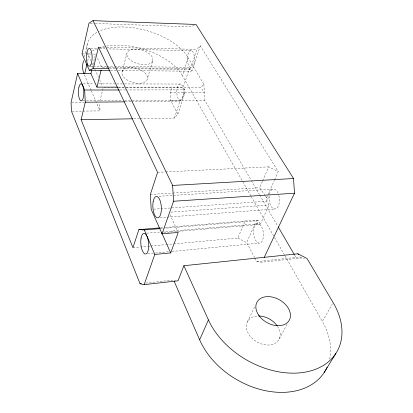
<?xml version="1.0" encoding="UTF-8"?>
<svg xmlns="http://www.w3.org/2000/svg" width="413" height="413" viewBox="0 0 413 413"><rect width="100%" height="100%" fill="white"/><g stroke="black" fill="none" stroke-linecap="round" stroke-linejoin="round"><path stroke-width="0.31" stroke-dasharray="2.06 1.55" d="M152.795 60.561L152.918 59.441A13.438 7.129 16.1 0 0 137.834 49.266L132.248 49.426A13.438 7.129 16.1 0 0 126.982 53.107L121.866 72.817A13.216 7.258 15.9 0 0 138.778 83.281L140.657 83.189A13.216 7.258 15.9 0 0 147.007 80.024L152.795 60.561L152.351 61.599A13.438 7.129 16.1 0 1 145.939 64.645L144.039 64.717A13.438 7.129 16.1 0 1 126.801 54.217L126.982 53.107M84.407 56.808L87.329 44.021M87.711 60.892L88.852 55.977A53.814 28.59 16.1 0 1 87.37 51.625M92.223 68.135L95.553 54.134L91.691 54.062M99.894 101.108L103.255 87.768L117.973 87.763M140.322 118.665L174.436 118.051L177.895 114.148L170.734 100.757L170.254 92.455L171.736 87.747M250.939 196.046L182.396 75.677L188.163 57.696A53.814 28.59 16.1 0 0 147.343 30.794A53.814 28.59 16.1 0 0 98.315 31.62M177.895 114.148L184.91 92.739L184.745 89.869L183.212 87.138L189.949 67.076M174.436 118.051L179.856 101.412L184.91 92.739M200.31 45.791L192.122 70.747L190.316 69.327L196.825 49.348L200.31 45.791L278.264 171.627L274.748 179.521M173.868 243.902L237.769 238.064L245.193 220.955L258.177 220.604L260.319 224.414L162.985 232.612M265.156 195.628L259.622 187.719L262.389 181.348M262.642 180.765L268.672 166.867L278.264 171.627M254.692 257.712L246.628 242.643L256.463 220.568M260.319 224.414L269.08 205.008L266.855 201.208L266.633 197.734L274.495 180.089M256.488 224.269L258.177 220.604L164.797 228.244M247.413 321.779L254.95 306.317M279.307 338.836L287.474 323.56M329.708 359.103A72.58 52.482 30.7 0 0 322.346 321.448L332.517 303.731M126.295 87.763L200.744 87.737L203.862 84.221L188.163 57.696M194.327 25.265L190.873 26.866L95.367 23.474M118.232 70.515L190.847 71.196L192.122 70.747M257.903 223.831L256.664 224.12L255.564 225.044A9.69 4.837 84.2 0 0 256.607 241.672L257.836 242.71L259.116 243.128L260.366 242.89L261.491 242.003A9.69 4.837 84.2 0 0 263.437 233.722L263.107 231.187A9.69 4.837 84.2 0 0 260.427 225.199L259.183 224.197L257.903 223.831L163.414 231.745M145.753 283.122L173.615 279.993L175.504 280.339M254.991 258.27L256.783 261.62L295.94 257.438L304.536 258.249M183.506 89.998L184.745 89.869L127.643 89.957M191.343 50.68L190.393 50.773A8.368 3.634 -89.1 0 0 187.559 62.461L188.695 65.796L190.419 67.34L191.369 67.283L192.288 66.663L193.114 65.517A8.368 3.634 -89.1 0 0 194.265 55.528L193.098 52.172L191.343 50.68L107.576 48.879M147.833 253.773L154.87 253.102M155.51 253.04L169.578 251.693M172.138 251.45L259.116 243.128M132.971 247.64L147.668 246.298M148.308 246.236L150.224 246.065M150.864 246.003L165.561 244.661M166.202 244.604L173.228 243.964M146.703 233.144L160.843 231.956M160.642 227.837L164.482 227.522M165.123 227.47L245.193 220.955M160.321 228.611L164.157 228.296M160.213 217.651L166.615 217.166M167.255 217.119L274.779 209.009M170.817 212.148L269.08 205.008M153.744 209.154L266.855 201.208L269.075 195.989L269.312 201.694L270.923 206.113A10 5.219 85.5 0 0 277.624 207.269A10 5.219 85.5 0 0 278.765 195.055M159.02 196.273L273.499 189.056L274.872 189.34A10 5.219 85.5 0 1 278.161 193.336M150.342 194.461L172.2 193.108M172.84 193.072L259.622 187.719M157.575 172.329L165.277 171.947M165.923 171.916L268.672 166.867M133.884 118.779L139.677 118.676M72.13 111.252L82.28 111.118M82.915 111.112L100.039 110.885L99.621 102.935M170.734 100.757L204.838 100.488L251.032 180.078M125.175 101.866L130.962 101.82M131.608 101.815L179.856 101.412M71.686 102.558L84.371 102.45M82.812 100.855L122.078 100.555M124.654 100.535L131.737 100.483M132.377 100.478L180.657 100.111M170.254 92.455L204.347 92.352L200.744 87.737M119.946 89.967L127.003 89.957M118.185 87.133L125.263 87.133M125.908 87.133L183.212 87.138M118.614 87.763L125.655 87.763M83.292 83.86L94.247 83.88M98.759 83.885L116.161 83.916M116.807 83.922L123.9 83.932M124.545 83.932L180.626 84.035M109.424 68.475L115.206 68.537M115.847 68.543L190.316 69.327M110.519 70.442L117.591 70.509M90.23 66.168L92.801 66.199M93.441 66.204L106.286 66.359M106.926 66.364L113.993 66.447M114.633 66.452L190.419 67.34M108.196 67.598L101.763 67.531L97.169 57.629M108.841 67.608L115.914 67.686M116.559 67.691L189.262 68.491L190.847 71.196M82.042 53.886L91.046 54.051M90.819 48.517L97.267 48.657M99.843 48.713L104.995 48.822M99.074 47.159L106.146 47.319M106.791 47.335L196.825 49.348M90.24 23.293L94.727 23.448M256.783 261.62L261.961 262.198L301.423 257.955L299.843 256.106M237.769 238.064L246.628 242.643M265.528 196.154L266.633 197.734M251.357 180.631L259.431 194.549M259.756 195.101L277.846 226.272M294.65 255.208L295.94 257.438M251.259 196.603L274.211 236.912M274.526 237.47L284.727 255.389M285.047 255.946L322.346 321.448M169.955 214.595L177.967 231.869M88.852 55.977L90.948 60.603M92.259 63.488L93.307 65.801M94.876 69.27L98.542 77.365M99.59 79.678L102.47 86.033M84.433 75.016L91.087 90.302M91.34 90.891L100.039 110.885M203.862 84.221L204.838 100.488M87.592 54.815A52.931 29.106 15.9 0 1 90.695 52.172M92.497 50.995A52.931 29.106 15.9 0 1 96.539 48.951M99.347 47.887A52.931 29.106 15.9 0 1 104.448 46.499M106.621 46.08A52.931 29.106 15.9 0 1 182.396 75.677M86.936 48.605A53.814 28.59 16.1 0 1 97.329 32.137M277.505 326.358A18.1 13.061 30.6 0 1 271.191 344.741A18.1 13.061 30.6 0 1 247.666 332.222A18.1 13.061 30.6 0 1 258.001 315.981M122.052 71.681A13.216 7.258 15.9 0 1 130.849 67.551L132.795 67.67A13.216 7.258 15.9 0 1 147.456 78.971M269.343 194.187A10 5.219 85.5 0 1 273.499 189.056M183.63 93.157L183.398 95.217A8.1 3.433 89.8 0 1 180.228 100.173A8.1 3.433 89.8 0 1 177.053 95.135L176.821 93.111A8.1 3.433 89.8 0 1 178.886 84.593A8.1 3.433 89.8 0 1 182.928 87.122L183.63 93.157"/><path stroke-width="0.62" d="M117.54 87.133L96.936 87.133L90.922 73.612L77.613 73.514L71.057 102.563L71.495 111.262L140.053 283.762L144.147 284.64L178.018 280.809L183.878 265.724L297.876 253.794L307.024 258.486L333.152 302.621A74.211 52.188 29.9 0 1 302.76 372.521A74.211 52.188 29.9 0 1 208.415 319.889L183.878 265.724M84.717 73.788L86.998 63.958M90.922 73.612L91.789 69.962M159.361 227.94L138.861 229.607L132.971 247.64L81.098 119.729L85.284 102.197L84.655 90.024L77.613 73.514M264.263 257.309L294.49 193.212L293.529 178.519L196.051 24.465L93.033 20.65L88.96 23.247L82.042 53.886L89.316 70.241L93.379 68.305L98.428 47.149L157.575 172.329L150.342 194.461L151.173 209.334L162.061 233.82L178.235 232.447L170.683 252.911L154.792 254.444L144.147 284.64M96.936 87.133L101.159 69.978M162.061 233.82L173.543 201.255L172.634 185.442L93.033 20.65M327.127 367.116A72.58 52.482 30.7 0 1 264.712 390.538A72.58 52.482 30.7 0 1 199.634 339.796L208.415 319.889M324.257 372.387L335.821 353.502M140.053 283.762L141.318 283.623M138.861 229.607L144.328 229.917L160.321 228.611M173.543 201.255L294.49 193.212M172.634 185.442L293.529 178.519M81.098 119.729L132.594 118.805M85.284 102.197L124.53 101.872M84.655 90.024L119.3 89.972M93.379 68.305L108.784 68.47M89.316 70.241L109.879 70.437M297.876 253.794L298.666 254.718M278.171 226.825L294.324 254.656M161.705 232.72L170.683 252.911M174.126 281.165L199.634 339.796M144.328 229.917L154.792 254.444M258.626 315.971A18.1 13.061 30.6 0 1 277.138 325.821M83.829 73.493A52.931 29.106 15.9 0 1 83.705 60.701M91.061 64.211L90.416 65.43A8.869 2.87 -89.8 0 1 88.217 65.615L87.566 64.521L86.642 60.995A8.869 2.87 -89.8 0 1 88.785 48.6L89.533 48.491L90.266 48.992L90.932 50.066L91.882 53.618A8.869 2.87 -89.8 0 1 91.061 64.211M258.605 315.042A18.508 12.989 29.8 0 0 288.542 321.36A18.508 12.989 29.8 0 0 272.301 297.071A18.508 12.989 29.8 0 0 258.605 315.042M153.156 201.709A10.723 4.223 86.3 0 0 157.652 217.842A10.723 4.223 86.3 0 0 160.492 201.864A10.723 4.223 86.3 0 0 153.156 201.709M78.929 87.066A8.57 2.705 89.3 0 0 80.814 100.839A8.57 2.705 89.3 0 0 83.591 89.167A8.57 2.705 89.3 0 0 78.929 87.066M141.076 238.105A10.366 3.898 85.4 0 0 145.278 254.021A10.366 3.898 85.4 0 0 147.895 238.957A10.366 3.898 85.4 0 0 141.076 238.105"/></g></svg>
